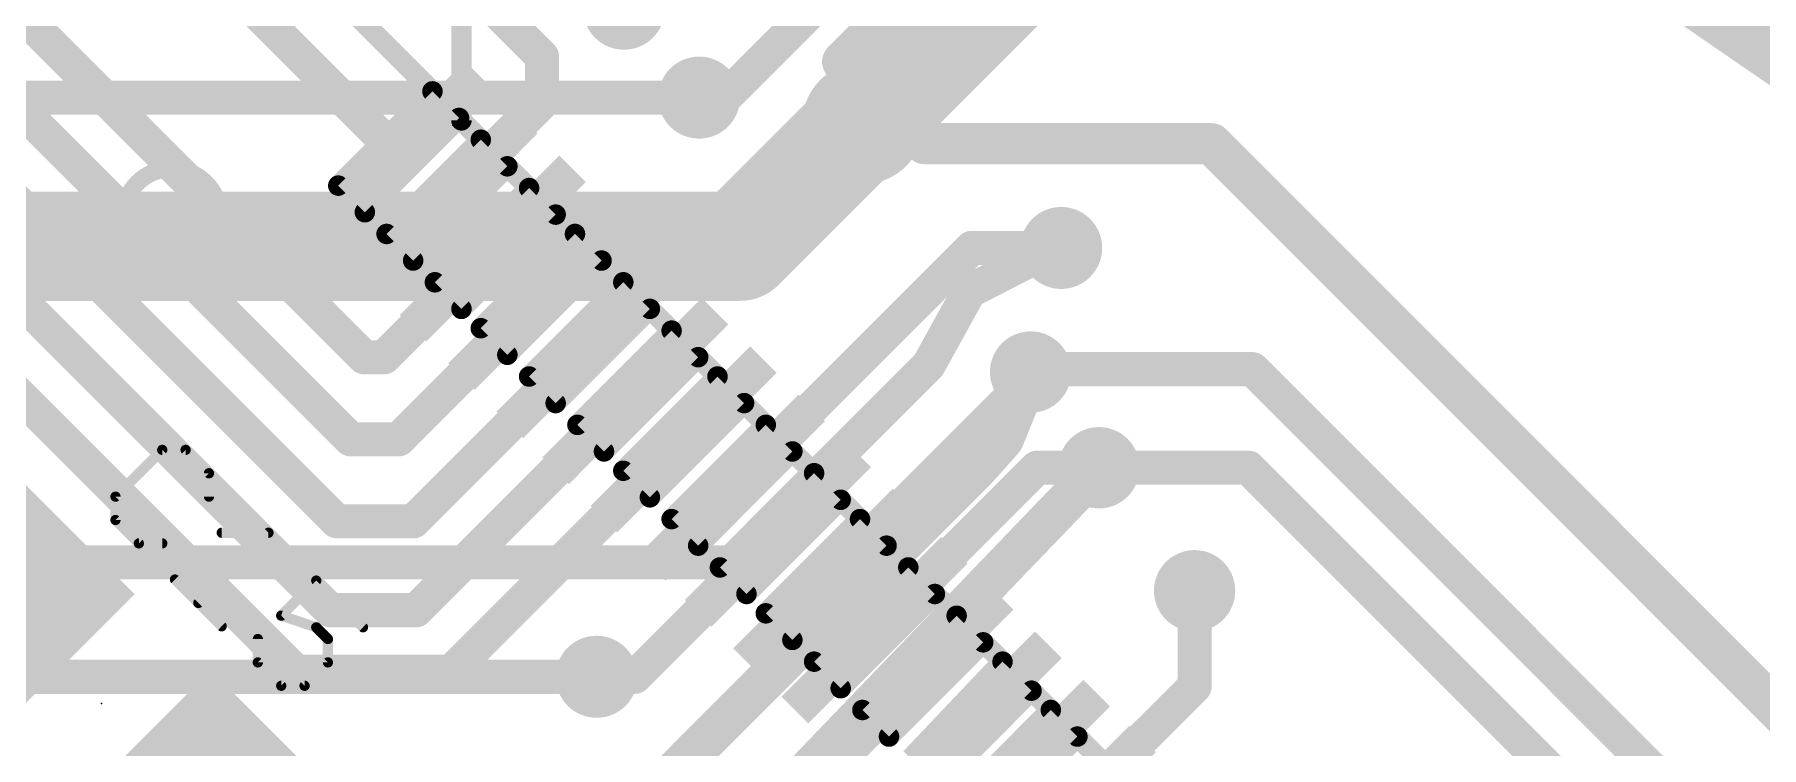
# Model space of a CAD drawing. Extents: x -1.6 to 81.6, y -2 to 51.3.
# Drawn here: x 33.62 to 46.46, y 19.9 to 25.2 of the extents above; entities that cross this region are included whole.
import ezdxf

# ---------------------------------------------------------------- set-up
doc = ezdxf.new("R2010")
doc.units = 0
for name, color, linetype in [('1', 22, 'CONTINUOUS'), ('16', 175, 'CONTINUOUS'), ('18', 82, 'CONTINUOUS'), ('21', 253, 'CONTINUOUS'), ('23', 7, 'CONTINUOUS'), ('25', 253, 'CONTINUOUS')]:
    doc.layers.add(name, color=color, linetype=linetype)

# ---------------------------------------------------------------- blocks, each defined once
blk = doc.blocks.new('RECT')
blk.add_solid([(-0.5, -0.5), (0.5, -0.5), (-0.5, 0.5), (0.5, 0.5)])
blk = doc.blocks.new('ROUNDV')
at = {"const_width": 0.5}
blk.add_lwpolyline([(0, -0.25, 1), (0, 0.25, 1), (0, -0.25)], format="xyb", dxfattribs=at)

msp = doc.modelspace()

# ---------------------------------------------------------------- linework, layer by layer
at = {"layer": '1'}
for points, const_width in [([(39.624, 24.9936), (42.0624, 27.432)], 0.3048), ([(36.3232, 24.3055), (33.6539, 26.9748)], 0.254), ([(39.7764, 24.5364), (40.9956, 25.7556)], 0.8128), ([(45.8724, 25.7556), (50.7492, 22.4028)], 0.8128), ([(38.7472, 24.7264), (39.9288, 25.908)], 0.254), ([(36.068, 22.796), (33.4264, 25.4376)], 0.254), ([(37.3888, 25.0312), (36.9824, 25.4376)], 0.254), ([(37.3888, 24.6887), (37.3888, 25.0312)], 0.254), ([(40.2336, 24.384), (39.624, 24.9936)], 0.3048), ([(35.9664, 22.1864), (33.3248, 24.828)], 0.254), ([(36.6644, 23.9643), (37.3888, 24.6887)], 0.254), ([(38.5572, 24.7264), (38.7472, 24.7264)], 0.254), ([(42.3672, 24.384), (40.2336, 24.384)], 0.3048), ([(47.8536, 18.8976), (42.3672, 24.384)], 0.3048), ([(35.8648, 21.5768), (33.1216, 24.32)], 0.254), ([(35.814, 20.9164), (32.9184, 23.812)], 0.254), ([(37.0236, 23.6051), (36.2146, 22.796)], 0.254), ([(39.624, 22.6493), (40.5835, 23.6088)], 0.254), ([(40.5835, 23.6088), (41.2496, 23.6088)], 0.254), ([(35.56, 20.4592), (32.7152, 23.304)], 0.254), ([(37.3828, 23.2459), (36.3234, 22.1864)], 0.254), ([(37.742, 22.8866), (36.4322, 21.5768)], 0.254), ([(36.2146, 22.796), (36.068, 22.796)], 0.254), ([(38.8017, 21.827), (39.624, 22.6493)], 0.254), ([(39.5022, 21.1265), (41.0224, 22.6467)], 0.254), ([(41.0224, 22.6864), (41.0436, 22.7076)], 0.254), ([(41.0436, 22.7076), (42.672, 22.7076)], 0.254), ([(41.0224, 22.6467), (41.0224, 22.6864)], 0.2032), ([(41.0224, 22.6467), (41.0224, 22.6864)], 0.2032), ([(42.672, 22.7076), (46.6852, 18.6944)], 0.254), ([(38.0833, 22.5454), (36.4543, 20.9164)], 0.254), ([(36.3234, 22.1864), (35.9664, 22.1864)], 0.254), ([(38.4425, 22.1862), (36.7155, 20.4592)], 0.254), ([(41.0693, 21.9752), (39.8614, 20.7673)], 0.254), ([(41.0693, 21.9752), (41.5304, 21.9752)], 0.254), ([(41.5304, 21.9752), (42.49, 21.9752)], 0.254), ([(42.49, 21.9752), (42.6424, 21.9752)], 0.254), ([(42.6424, 21.9752), (44.196, 20.4216)], 0.254), ([(36.4322, 21.5768), (35.8648, 21.5768)], 0.254), ([(39.143, 21.4857), (38.0788, 20.4216)], 0.254), ([(42.2416, 20.3496), (42.2416, 21.0608)], 0.254), ([(36.4543, 20.9164), (35.814, 20.9164)], 0.254), ([(36.7155, 20.4592), (35.56, 20.4592)], 0.254), ([(38.0788, 20.4216), (37.7952, 20.4216)], 0.254), ([(40.2026, 20.4261), (38.8816, 19.105)], 0.254), ([(46.4312, 18.1864), (44.196, 20.4216)], 0.254), ([(41.2623, 19.3703), (42.2416, 20.3496)], 0.254), ([(40.5618, 20.0668), (37.5172, 17.0222)], 0.254)]:
    msp.add_lwpolyline(points, dxfattribs=dict(at, const_width=const_width))
for points, const_width in [([(37.4523, 25.0312, 1), (37.3253, 25.0312)], 0.127), ([(37.3439, 24.9863, 1), (37.4337, 25.0761)], 0.127), ([(39.6779, 25.0475, 1), (39.5701, 24.9397)], 0.1524), ([(39.5701, 25.0475, 1), (39.6779, 24.9397)], 0.1524), ([(37.4337, 24.6438, 1), (37.3439, 24.7336)], 0.127), ([(38.5572, 24.7899, 1), (38.5572, 24.6629)], 0.127), ([(38.7023, 24.7713, 1), (38.7921, 24.6815)], 0.127), ([(38.7472, 24.6629, 1), (38.7472, 24.7899)], 0.127), ([(39.6327, 24.6801, 1), (39.9201, 24.3927)], 0.4064), ([(37.3253, 24.6887, 1), (37.4523, 24.6887)], 0.127), ([(40.2336, 24.4602, 1), (40.2336, 24.3078)], 0.1524), ([(42.4211, 24.4379, 1), (42.3133, 24.3301)], 0.1524), ([(42.3672, 24.3078, 1), (42.3672, 24.4602)], 0.1524), ([(36.2783, 24.2606, 1), (36.3681, 24.3504)], 0.127), ([(40.1797, 24.3301, 1), (40.2875, 24.4379)], 0.1524), ([(36.6195, 24.0092, 1), (36.7093, 23.9194)], 0.127), ([(37.0685, 23.5602, 1), (36.9787, 23.65)], 0.127), ([(40.5835, 23.6723, 1), (40.5835, 23.5453)], 0.127), ([(40.6284, 23.5639, 1), (40.5386, 23.6537)], 0.127), ([(41.2496, 23.5453, 1), (41.2496, 23.6723)], 0.127), ([(37.4277, 23.201, 1), (37.3379, 23.2908)], 0.127), ([(37.7869, 22.8417, 1), (37.6971, 22.9315)], 0.127), ([(36.068, 22.8595, 1), (36.068, 22.7325)], 0.127), ([(36.0231, 22.7511, 1), (36.1129, 22.8409)], 0.127), ([(36.1697, 22.8409, 1), (36.2595, 22.7511)], 0.127), ([(36.2146, 22.7325, 1), (36.2146, 22.8595)], 0.127), ([(39.5791, 22.6942, 1), (39.6689, 22.6044)], 0.127), ([(39.6689, 22.6044, 1), (39.5791, 22.6942)], 0.127), ([(40.9775, 22.7313, 1), (41.0673, 22.6415)], 0.127), ([(41.0673, 22.6018, 1), (40.9775, 22.6916)], 0.127), ([(41.0436, 22.7711, 1), (41.0436, 22.6441)], 0.127), ([(41.0732, 22.6864, 1), (40.9716, 22.6864)], 0.1016), ([(41.0732, 22.6864, 1), (40.9716, 22.6864)], 0.1016), ([(41.0885, 22.6627, 1), (40.9987, 22.7525)], 0.127), ([(42.7169, 22.7525, 1), (42.6271, 22.6627)], 0.127), ([(42.672, 22.6441, 1), (42.672, 22.7711)], 0.127), ([(38.1282, 22.5005, 1), (38.0384, 22.5903)], 0.127), ([(40.9716, 22.6467, 1), (41.0732, 22.6467)], 0.1016), ([(40.9716, 22.6467, 1), (41.0732, 22.6467)], 0.1016), ([(35.9664, 22.2499, 1), (35.9664, 22.1229)], 0.127), ([(35.9215, 22.1415, 1), (36.0113, 22.2313)], 0.127), ([(36.2785, 22.2313, 1), (36.3683, 22.1415)], 0.127), ([(36.3234, 22.1229, 1), (36.3234, 22.2499)], 0.127), ([(38.4874, 22.1413, 1), (38.3976, 22.2311)], 0.127), ([(41.0693, 22.0387, 1), (41.0693, 21.9117)], 0.127), ([(41.1142, 21.9303, 1), (41.0244, 22.0201)], 0.127), ([(41.5304, 22.0387, 1), (41.5304, 21.9117)], 0.127), ([(41.5304, 21.9117, 1), (41.5304, 22.0387)], 0.127), ([(42.49, 22.0387, 1), (42.49, 21.9117)], 0.127), ([(42.49, 21.9117, 1), (42.49, 22.0387)], 0.127), ([(42.6873, 22.0201, 1), (42.5975, 21.9303)], 0.127), ([(42.6424, 21.9117, 1), (42.6424, 22.0387)], 0.127), ([(38.7568, 21.8719, 1), (38.8466, 21.7821)], 0.127), ([(35.8648, 21.6403, 1), (35.8648, 21.5133)], 0.127), ([(36.4322, 21.5133, 1), (36.4322, 21.6403)], 0.127), ([(35.8199, 21.5319, 1), (35.9097, 21.6217)], 0.127), ([(36.3873, 21.6217, 1), (36.4771, 21.5319)], 0.127), ([(39.1879, 21.4408, 1), (39.0981, 21.5306)], 0.127), ([(39.4573, 21.1714, 1), (39.5471, 21.0816)], 0.127), ([(42.3051, 21.0608, 1), (42.1781, 21.0608)], 0.127), ([(35.814, 20.9799, 1), (35.814, 20.8529)], 0.127), ([(35.7691, 20.8715, 1), (35.8589, 20.9613)], 0.127), ([(36.4094, 20.9613, 1), (36.4992, 20.8715)], 0.127), ([(36.4543, 20.8529, 1), (36.4543, 20.9799)], 0.127), ([(39.8165, 20.8122, 1), (39.9063, 20.7224)], 0.127), ([(35.56, 20.5227, 1), (35.56, 20.3957)], 0.127), ([(35.5151, 20.4143, 1), (35.6049, 20.5041)], 0.127), ([(36.6706, 20.5041, 1), (36.7604, 20.4143)], 0.127), ([(36.7155, 20.3957, 1), (36.7155, 20.5227)], 0.127), ([(37.7952, 20.4851, 1), (37.7952, 20.3581)], 0.127), ([(38.0788, 20.3581, 1), (38.0788, 20.4851)], 0.127), ([(40.2475, 20.3812, 1), (40.1577, 20.471)], 0.127), ([(44.2409, 20.4665, 1), (44.1511, 20.3767)], 0.127), ([(38.0339, 20.4665, 1), (38.1237, 20.3767)], 0.127), ([(42.2865, 20.3047, 1), (42.1967, 20.3945)], 0.127), ([(44.1511, 20.3767, 1), (44.2409, 20.4665)], 0.127), ([(42.1781, 20.3496, 1), (42.3051, 20.3496)], 0.127), ([(40.6067, 20.0219, 1), (40.5169, 20.1117)], 0.127)]:
    msp.add_lwpolyline(points, format="xyb", dxfattribs=dict(at, const_width=const_width))
at = {"layer": '16'}
for points, const_width in [([(38.862, 23.622), (39.7764, 24.5364)], 0.8128), ([(38.5572, 24.7264), (31.8008, 24.7264)], 0.254), ([(32.4612, 23.622), (38.4048, 23.622)], 0.8128), ([(38.4048, 23.622), (38.862, 23.622)], 0.8128), ([(40.5676, 23.288), (41.1931, 23.6088)], 0.254), ([(41.1931, 23.6088), (41.2496, 23.6088)], 0.254), ([(40.2628, 22.7368), (40.5676, 23.288)], 0.254), ([(38.862, 21.336), (40.2628, 22.7368)], 0.254), ([(40.8192, 22.1864), (41.0224, 22.6864)], 0.3048), ([(40.616, 21.9592), (40.8192, 22.1864)], 0.3048), ([(38.8112, 20.1544), (40.616, 21.9592)], 0.3048), ([(38.9904, 19.3336), (41.5304, 21.9752)], 0.3048), ([(38.798, 21.272), (38.862, 21.336)], 0.254), ([(35.9664, 21.272), (32.3088, 21.272)], 0.254), ([(38.5064, 21.272), (35.9664, 21.272)], 0.254), ([(38.5064, 21.272), (38.798, 21.272)], 0.254), ([(37.7952, 20.4216), (32.004, 20.4216)], 0.254), ([(38.8112, 20.1544), (38.5064, 19.8496)], 0.3048), ([(38.5064, 19.8496), (38.2952, 19.6384)], 0.3048)]:
    msp.add_lwpolyline(points, dxfattribs=dict(at, const_width=const_width))
for points, const_width in [([(39.9201, 24.3927, 1), (39.6327, 24.6801)], 0.4064), ([(38.5572, 24.6629, 1), (38.5572, 24.7899)], 0.127), ([(38.4048, 23.8252, 1), (38.4048, 23.4188)], 0.4064), ([(38.4048, 23.4188, 1), (38.4048, 23.8252)], 0.4064), ([(38.862, 23.4188, 1), (38.862, 23.8252)], 0.4064), ([(38.7183, 23.7657, 1), (39.0057, 23.4783)], 0.4064), ([(41.1931, 23.6723, 1), (41.1931, 23.5453)], 0.127), ([(41.2221, 23.5523, 1), (41.1642, 23.6653)], 0.127), ([(41.2496, 23.5453, 1), (41.2496, 23.6723)], 0.127), ([(40.5386, 23.3445, 1), (40.5965, 23.2315)], 0.127), ([(40.6231, 23.2573, 1), (40.512, 23.3188)], 0.127), ([(40.3077, 22.6919, 1), (40.2179, 22.7817)], 0.127), ([(40.2072, 22.7675, 1), (40.3183, 22.706)], 0.127), ([(41.093, 22.6577, 1), (40.9518, 22.7151)], 0.1524), ([(40.7486, 22.2151, 1), (40.8898, 22.1577)], 0.1524), ([(40.876, 22.1356, 1), (40.7624, 22.2372)], 0.1524), ([(40.6699, 21.9053, 1), (40.5621, 22.0131)], 0.1524), ([(41.5853, 21.9224, 1), (41.4755, 22.028)], 0.1524), ([(40.5592, 22.01, 1), (40.6728, 21.9084)], 0.1524), ([(38.8171, 21.3809, 1), (38.9069, 21.2911)], 0.127), ([(38.9069, 21.2911, 1), (38.8171, 21.3809)], 0.127), ([(35.9664, 21.3355, 1), (35.9664, 21.2085)], 0.127), ([(35.9664, 21.2085, 1), (35.9664, 21.3355)], 0.127), ([(38.5064, 21.3355, 1), (38.5064, 21.2085)], 0.127), ([(38.5064, 21.2085, 1), (38.5064, 21.3355)], 0.127), ([(38.7531, 21.3169, 1), (38.8429, 21.2271)], 0.127), ([(38.798, 21.2085, 1), (38.798, 21.3355)], 0.127), ([(37.7952, 20.3581, 1), (37.7952, 20.4851)], 0.127), ([(38.8651, 20.1005, 1), (38.7573, 20.2083)], 0.1524), ([(38.7573, 20.2083, 1), (38.8651, 20.1005)], 0.1524), ([(38.4525, 19.9035, 1), (38.5603, 19.7957)], 0.1524), ([(38.5603, 19.7957, 1), (38.4525, 19.9035)], 0.1524)]:
    msp.add_lwpolyline(points, format="xyb", dxfattribs=dict(at, const_width=const_width))
at = {"layer": '21', "const_width": 0.127}
msp.add_lwpolyline([(34.6349, 23.4793, 1), (34.6349, 24.1978, 1), (34.6349, 23.4793)], format="xyb", dxfattribs=at)
at = {"layer": '23'}
msp.add_point((34.1136, 20.2226), dxfattribs=at)
at = {"layer": '25'}
for points, const_width in [([(36.7901, 24.557), (36.7901, 26.353)], 0.1524), ([(35.8921, 25.455), (45.95, 15.3971)], 0.1524), ([(36.5746, 24.7725), (35.8742, 24.072)], 0.1524), ([(36.7722, 24.5749), (36.5746, 24.7725)], 0.1524), ([(36.0717, 23.8745), (36.7722, 24.5749)], 0.1524), ([(36.9338, 24.4133), (36.2334, 23.7128)], 0.1524), ([(37.1314, 24.2157), (36.9338, 24.4133)], 0.1524), ([(36.4309, 23.5153), (37.1314, 24.2157)], 0.1524), ([(35.8742, 24.072), (36.0717, 23.8745)], 0.1524), ([(37.293, 24.0541), (36.5926, 23.3536)], 0.1524), ([(37.4906, 23.8565), (37.293, 24.0541)], 0.1524), ([(36.7901, 23.1561), (37.4906, 23.8565)], 0.1524), ([(36.2334, 23.7128), (36.4309, 23.5153)], 0.1524), ([(37.6343, 23.7128), (36.9338, 23.0124)], 0.1524), ([(37.8318, 23.5153), (37.6343, 23.7128)], 0.1524), ([(37.1314, 22.8148), (37.8318, 23.5153)], 0.1524), ([(36.5926, 23.3536), (36.7901, 23.1561)], 0.1524), ([(37.9935, 23.3536), (37.293, 22.6532)], 0.1524), ([(38.1911, 23.1561), (37.9935, 23.3536)], 0.1524), ([(37.4906, 22.4556), (38.1911, 23.1561)], 0.1524), ([(36.9338, 23.0124), (37.1314, 22.8148)], 0.1524), ([(38.3527, 22.9944), (37.6522, 22.2939)], 0.1524), ([(38.5503, 22.7968), (38.3527, 22.9944)], 0.1524), ([(37.8498, 22.0964), (38.5503, 22.7968)], 0.1524), ([(37.293, 22.6532), (37.4906, 22.4556)], 0.1524), ([(38.694, 22.6532), (37.9935, 21.9527)], 0.1524), ([(38.8915, 22.4556), (38.694, 22.6532)], 0.1524), ([(38.1911, 21.7551), (38.8915, 22.4556)], 0.1524), ([(37.6522, 22.2939), (37.8498, 22.0964)], 0.1524), ([(39.0532, 22.2939), (38.3527, 21.5935)], 0.1524), ([(39.2507, 22.0964), (39.0532, 22.2939)], 0.1524), ([(34.5651, 22.108), (34.2176, 21.7604)], 0.0762), ([(34.7389, 22.108), (34.5651, 22.108)], 0.0762), ([(34.9127, 21.9342), (34.7389, 22.108)], 0.0762), ([(38.5503, 21.3959), (39.2507, 22.0964)], 0.1524), ([(34.9127, 21.7604), (34.9127, 21.9342)], 0.0762), ([(37.9935, 21.9527), (38.1911, 21.7551)], 0.1524), ([(39.4124, 21.9347), (38.7119, 21.2343)], 0.1524), ([(39.6099, 21.7372), (39.4124, 21.9347)], 0.1524), ([(34.2176, 21.7604), (34.2176, 21.5867)], 0.0762), ([(38.9095, 21.0367), (39.6099, 21.7372)], 0.1524), ([(34.2176, 21.5867), (34.3914, 21.4129)], 0.0762), ([(38.3527, 21.5935), (38.5503, 21.3959)], 0.1524), ([(39.7536, 21.5935), (39.0532, 20.893)], 0.1524), ([(39.9512, 21.3959), (39.7536, 21.5935)], 0.1524), ([(34.3914, 21.4129), (34.5651, 21.4129)], 0.0762), ([(35.355, 21.4919), (34.8337, 20.9706)], 0.0762), ([(35.0075, 21.4919), (35.355, 21.4919)], 0.0762), ([(39.2507, 20.6955), (39.9512, 21.3959)], 0.1524), ([(38.7119, 21.2343), (38.9095, 21.0367)], 0.1524), ([(40.1128, 21.2343), (39.4124, 20.5338)], 0.1524), ([(40.3104, 21.0367), (40.1128, 21.2343)], 0.1524), ([(34.6599, 21.1443), (35.0075, 20.7968)], 0.0762), ([(35.7104, 21.1364), (35.4498, 20.8758)], 0.0762), ([(36.058, 20.7889), (35.7104, 21.1364)], 0.0762), ([(39.6099, 20.3363), (40.3104, 21.0367)], 0.1524), ([(39.0532, 20.893), (39.2507, 20.6955)], 0.1524), ([(40.472, 20.8751), (39.7716, 20.1746)], 0.1524), ([(40.6696, 20.6775), (40.472, 20.8751)], 0.1524), ([(35.4498, 20.8758), (35.7104, 20.7889)], 0.0762), ([(35.7104, 20.7889), (35.7973, 20.702)], 0.0762), ([(35.276, 20.5283), (35.276, 20.702)], 0.0762), ([(35.7973, 20.702), (35.7973, 20.5283)], 0.0762), ([(39.9691, 19.977), (40.6696, 20.6775)], 0.1524), ([(35.4498, 20.3545), (35.276, 20.5283)], 0.0762), ([(35.7973, 20.5283), (35.6236, 20.3545)], 0.0762), ([(39.4124, 20.5338), (39.6099, 20.3363)], 0.1524), ([(40.8133, 20.5338), (40.1308, 19.8154)], 0.1524), ([(41.0288, 20.3183), (40.8133, 20.5338)], 0.1524), ([(35.6236, 20.3545), (35.4498, 20.3545)], 0.0762), ([(40.3284, 19.6178), (41.0288, 20.3183)], 0.1524), ([(39.7716, 20.1746), (39.9691, 19.977)], 0.1524), ([(41.1725, 20.1746), (40.472, 19.4741)], 0.1524), ([(41.3701, 19.977), (41.1725, 20.1746)], 0.1524), ([(40.6696, 19.2766), (41.3701, 19.977)], 0.1524)]:
    msp.add_lwpolyline(points, dxfattribs=dict(at, const_width=const_width))
for points, const_width in [([(36.6016, 24.7994, 1), (36.5477, 24.7456)], 0.0762), ([(36.6016, 24.7456, 1), (36.5477, 24.7994)], 0.0762), ([(36.7991, 24.548, 1), (36.7452, 24.6019)], 0.0762), ([(36.7452, 24.548, 1), (36.7991, 24.6019)], 0.0762), ([(36.752, 24.557, 1), (36.8282, 24.557)], 0.0762), ([(36.9608, 24.4402, 1), (36.9069, 24.3863)], 0.0762), ([(36.9608, 24.3863, 1), (36.9069, 24.4402)], 0.0762), ([(37.1583, 24.1888, 1), (37.1044, 24.2427)], 0.0762), ([(37.1044, 24.1888, 1), (37.1583, 24.2427)], 0.0762), ([(35.9011, 24.099, 1), (35.8472, 24.0451)], 0.0762), ([(35.8472, 24.099, 1), (35.9011, 24.0451)], 0.0762), ([(37.32, 24.081, 1), (37.2661, 24.0271)], 0.0762), ([(37.32, 24.0271, 1), (37.2661, 24.081)], 0.0762), ([(36.0448, 23.9014, 1), (36.0987, 23.8475)], 0.0762), ([(36.0448, 23.8475, 1), (36.0987, 23.9014)], 0.0762), ([(37.5175, 23.8296, 1), (37.4637, 23.8835)], 0.0762), ([(37.4637, 23.8296, 1), (37.5175, 23.8835)], 0.0762), ([(36.2603, 23.7398, 1), (36.2064, 23.6859)], 0.0762), ([(36.2064, 23.7398, 1), (36.2603, 23.6859)], 0.0762), ([(37.6612, 23.7398, 1), (37.6073, 23.6859)], 0.0762), ([(37.6612, 23.6859, 1), (37.6073, 23.7398)], 0.0762), ([(36.404, 23.5422, 1), (36.4579, 23.4883)], 0.0762), ([(36.404, 23.4883, 1), (36.4579, 23.5422)], 0.0762), ([(37.8588, 23.4883, 1), (37.8049, 23.5422)], 0.0762), ([(37.8049, 23.4883, 1), (37.8588, 23.5422)], 0.0762), ([(36.6195, 23.3806, 1), (36.5656, 23.3267)], 0.0762), ([(36.5656, 23.3806, 1), (36.6195, 23.3267)], 0.0762), ([(38.0204, 23.3806, 1), (37.9665, 23.3267)], 0.0762), ([(38.0204, 23.3267, 1), (37.9665, 23.3806)], 0.0762), ([(36.7632, 23.183, 1), (36.8171, 23.1291)], 0.0762), ([(36.7632, 23.1291, 1), (36.8171, 23.183)], 0.0762), ([(38.218, 23.1291, 1), (38.1641, 23.183)], 0.0762), ([(38.1641, 23.1291, 1), (38.218, 23.183)], 0.0762), ([(36.9608, 23.0393, 1), (36.9069, 22.9854)], 0.0762), ([(36.9069, 23.0393, 1), (36.9608, 22.9854)], 0.0762), ([(38.3796, 23.0214, 1), (38.3258, 22.9675)], 0.0762), ([(38.3796, 22.9675, 1), (38.3258, 23.0214)], 0.0762), ([(37.1044, 22.8417, 1), (37.1583, 22.7879)], 0.0762), ([(37.1044, 22.7879, 1), (37.1583, 22.8417)], 0.0762), ([(38.5772, 22.7699, 1), (38.5233, 22.8238)], 0.0762), ([(38.5233, 22.7699, 1), (38.5772, 22.8238)], 0.0762), ([(37.32, 22.6801, 1), (37.2661, 22.6262)], 0.0762), ([(38.7209, 22.6801, 1), (38.667, 22.6262)], 0.0762), ([(38.7209, 22.6262, 1), (38.667, 22.6801)], 0.0762), ([(37.2661, 22.6801, 1), (37.32, 22.6262)], 0.0762), ([(37.4637, 22.4825, 1), (37.5175, 22.4287)], 0.0762), ([(37.4637, 22.4287, 1), (37.5175, 22.4825)], 0.0762), ([(38.9185, 22.4287, 1), (38.8646, 22.4825)], 0.0762), ([(38.8646, 22.4287, 1), (38.9185, 22.4825)], 0.0762), ([(37.6792, 22.3209, 1), (37.6253, 22.267)], 0.0762), ([(37.6253, 22.3209, 1), (37.6792, 22.267)], 0.0762), ([(39.0801, 22.3209, 1), (39.0262, 22.267)], 0.0762), ([(39.0801, 22.267, 1), (39.0262, 22.3209)], 0.0762), ([(34.5651, 22.127, 1), (34.5651, 22.0889)], 0.0381), ([(34.5786, 22.0945, 1), (34.5517, 22.1214)], 0.0381), ([(34.7524, 22.1214, 1), (34.7254, 22.0945)], 0.0381), ([(34.7389, 22.0889, 1), (34.7389, 22.127)], 0.0381), ([(37.8229, 22.1233, 1), (37.8767, 22.0694)], 0.0762), ([(37.8229, 22.0694, 1), (37.8767, 22.1233)], 0.0762), ([(39.2777, 22.0694, 1), (39.2238, 22.1233)], 0.0762), ([(39.2238, 22.0694, 1), (39.2777, 22.1233)], 0.0762), ([(34.9317, 21.9342, 1), (34.8936, 21.9342)], 0.0381), ([(34.8992, 21.9207, 1), (34.9261, 21.9477)], 0.0381), ([(38.0204, 21.9796, 1), (37.9665, 21.9258)], 0.0762), ([(37.9665, 21.9796, 1), (38.0204, 21.9258)], 0.0762), ([(39.4393, 21.9617, 1), (39.3854, 21.9078)], 0.0762), ([(39.4393, 21.9078, 1), (39.3854, 21.9617)], 0.0762), ([(34.2367, 21.7604, 1), (34.1986, 21.7604)], 0.0381), ([(34.2041, 21.7739, 1), (34.2311, 21.747)], 0.0381), ([(34.8936, 21.7604, 1), (34.9317, 21.7604)], 0.0381), ([(38.1641, 21.7821, 1), (38.218, 21.7282)], 0.0762), ([(38.1641, 21.7282, 1), (38.218, 21.7821)], 0.0762), ([(39.6369, 21.7102, 1), (39.583, 21.7641)], 0.0762), ([(39.583, 21.7102, 1), (39.6369, 21.7641)], 0.0762), ([(34.2311, 21.6001, 1), (34.2041, 21.5732)], 0.0381), ([(34.1986, 21.5867, 1), (34.2367, 21.5867)], 0.0381), ([(38.3796, 21.6204, 1), (38.3258, 21.5665)], 0.0762), ([(38.3258, 21.6204, 1), (38.3796, 21.5665)], 0.0762), ([(39.7806, 21.6204, 1), (39.7267, 21.5665)], 0.0762), ([(39.7806, 21.5665, 1), (39.7267, 21.6204)], 0.0762), ([(34.3914, 21.432, 1), (34.3914, 21.3939)], 0.0381), ([(34.3779, 21.3994, 1), (34.4048, 21.4264)], 0.0381), ([(34.5651, 21.3939, 1), (34.5651, 21.432)], 0.0381), ([(35.0075, 21.5109, 1), (35.0075, 21.4728)], 0.0381), ([(35.3685, 21.4784, 1), (35.3415, 21.5054)], 0.0381), ([(35.355, 21.4728, 1), (35.355, 21.5109)], 0.0381), ([(38.5233, 21.4229, 1), (38.5772, 21.369)], 0.0762), ([(38.5233, 21.369, 1), (38.5772, 21.4229)], 0.0762), ([(39.9781, 21.369, 1), (39.9242, 21.4229)], 0.0762), ([(39.9242, 21.369, 1), (39.9781, 21.4229)], 0.0762), ([(38.7389, 21.2612, 1), (38.685, 21.2073)], 0.0762), ([(38.685, 21.2612, 1), (38.7389, 21.2073)], 0.0762), ([(40.1398, 21.2612, 1), (40.0859, 21.2073)], 0.0762), ([(40.1398, 21.2073, 1), (40.0859, 21.2612)], 0.0762), ([(34.6734, 21.1578, 1), (34.6465, 21.1309)], 0.0381), ([(35.7239, 21.1499, 1), (35.697, 21.123)], 0.0381), ([(35.7239, 21.123, 1), (35.697, 21.1499)], 0.0381), ([(38.8825, 21.0637, 1), (38.9364, 21.0098)], 0.0762), ([(38.8825, 21.0098, 1), (38.9364, 21.0637)], 0.0762), ([(40.3373, 21.0098, 1), (40.2835, 21.0637)], 0.0762), ([(40.2835, 21.0098, 1), (40.3373, 21.0637)], 0.0762), ([(34.8202, 20.9841, 1), (34.8472, 20.9571)], 0.0381), ([(39.0801, 20.92, 1), (39.0262, 20.8661)], 0.0762), ([(39.0262, 20.92, 1), (39.0801, 20.8661)], 0.0762), ([(40.499, 20.902, 1), (40.4451, 20.8481)], 0.0762), ([(40.499, 20.8481, 1), (40.4451, 20.902)], 0.0762), ([(34.994, 20.7833, 1), (35.0209, 20.8103)], 0.0381), ([(35.4558, 20.8939, 1), (35.4438, 20.8577)], 0.0381), ([(35.4363, 20.8893, 1), (35.4633, 20.8623)], 0.0381), ([(35.7239, 20.8024, 1), (35.697, 20.7754)], 0.0381), ([(35.7044, 20.7708, 1), (35.7165, 20.807)], 0.0381), ([(36.0445, 20.7754, 1), (36.0714, 20.8024)], 0.0381), ([(35.2951, 20.702, 1), (35.257, 20.702)], 0.0381), ([(35.8164, 20.702, 1), (35.7783, 20.702)], 0.0381), ([(35.7839, 20.6885, 1), (35.8108, 20.7155)], 0.0381), ([(39.2238, 20.7224, 1), (39.2777, 20.6685)], 0.0762), ([(39.2238, 20.6685, 1), (39.2777, 20.7224)], 0.0762), ([(40.6966, 20.6506, 1), (40.6427, 20.7044)], 0.0762), ([(40.6427, 20.6506, 1), (40.6966, 20.7044)], 0.0762), ([(35.257, 20.5283, 1), (35.2951, 20.5283)], 0.0381), ([(35.2895, 20.5417, 1), (35.2626, 20.5148)], 0.0381), ([(35.7783, 20.5283, 1), (35.8164, 20.5283)], 0.0381), ([(35.8108, 20.5148, 1), (35.7839, 20.5417)], 0.0381), ([(39.4393, 20.5608, 1), (39.3854, 20.5069)], 0.0762), ([(39.3854, 20.5608, 1), (39.4393, 20.5069)], 0.0762), ([(40.8402, 20.5608, 1), (40.7863, 20.5069)], 0.0762), ([(40.8409, 20.5076, 1), (40.7857, 20.5601)], 0.0762), ([(35.4498, 20.3735, 1), (35.4498, 20.3354)], 0.0381), ([(35.4363, 20.341, 1), (35.4633, 20.368)], 0.0381), ([(35.6101, 20.368, 1), (35.637, 20.341)], 0.0381), ([(35.6236, 20.3354, 1), (35.6236, 20.3735)], 0.0381), ([(39.583, 20.3632, 1), (39.6369, 20.3093)], 0.0762), ([(39.583, 20.3093, 1), (39.6369, 20.3632)], 0.0762), ([(41.0558, 20.2913, 1), (41.0019, 20.3452)], 0.0762), ([(41.0019, 20.2913, 1), (41.0558, 20.3452)], 0.0762), ([(39.7985, 20.2016, 1), (39.7446, 20.1477)], 0.0762), ([(39.7446, 20.2016, 1), (39.7985, 20.1477)], 0.0762), ([(41.1994, 20.2016, 1), (41.1456, 20.1477)], 0.0762), ([(41.1994, 20.1477, 1), (41.1456, 20.2016)], 0.0762), ([(39.9422, 20.004, 1), (39.9961, 19.9501)], 0.0762), ([(39.9422, 19.9501, 1), (39.9961, 20.004)], 0.0762), ([(41.397, 19.9501, 1), (41.3431, 20.004)], 0.0762), ([(41.3431, 19.9501, 1), (41.397, 20.004)], 0.0762)]:
    msp.add_lwpolyline(points, format="xyb", dxfattribs=dict(at, const_width=const_width))

# ---------------------------------------------------------------- block references
at = {"layer": '1', "rotation": 315}
for p, xscale, yscale in [((36.3232, 24.3055), 0.2794, 1.6764), ((36.6644, 23.9643), 0.2794, 1.6764), ((37.0236, 23.6051), 0.2794, 1.6764), ((37.3828, 23.2459), 0.2794, 1.6764), ((37.742, 22.8866), 0.2794, 1.6764), ((38.0833, 22.5454), 0.2794, 1.6764), ((38.4425, 22.1862), 0.2794, 1.6764), ((38.8017, 21.827), 0.2794, 1.6764), ((33.1413, 21.1949), 1.95, 1.5), ((39.143, 21.4857), 0.2794, 1.6764), ((39.5022, 21.1265), 0.2794, 1.6764), ((39.8614, 20.7673), 0.2794, 1.6764), ((40.2026, 20.4261), 0.2794, 1.6764), ((40.5618, 20.0668), 0.2794, 1.6764), ((35.0859, 19.2503), 1.95, 1.5), ((40.9211, 19.7076), 0.2794, 1.6764), ((41.2623, 19.3664), 0.2794, 1.6764)]:
    msp.add_blockref('RECT', p, dxfattribs=dict(at, xscale=xscale, yscale=yscale))
at = {"layer": '18'}
for p, xscale, yscale in [((37.9984, 25.3868), 0.6096, 0.6096), ((37.9984, 25.3868), 0.6096, 0.6096), ((38.5572, 24.7264), 0.6096, 0.6096), ((38.5572, 24.7264), 0.6096, 0.6096), ((39.7764, 24.5364), 0.9048, 0.9048), ((39.7764, 24.5364), 0.9048, 0.9048), ((41.2496, 23.6088), 0.6096, 0.6096), ((41.2496, 23.6088), 0.6096, 0.6096), ((41.0224, 22.6864), 0.6048, 0.6048), ((41.0224, 22.6864), 0.6048, 0.6048), ((41.5304, 21.9752), 0.6048, 0.6048), ((41.5304, 21.9752), 0.6048, 0.6048), ((42.2416, 21.0608), 0.6048, 0.6048), ((42.2416, 21.0608), 0.6048, 0.6048), ((37.7952, 20.4216), 0.6096, 0.6096), ((37.7952, 20.4216), 0.6096, 0.6096)]:
    msp.add_blockref('ROUNDV', p, dxfattribs=dict(at, xscale=xscale, yscale=yscale))

doc.saveas('drawing.dxf')
